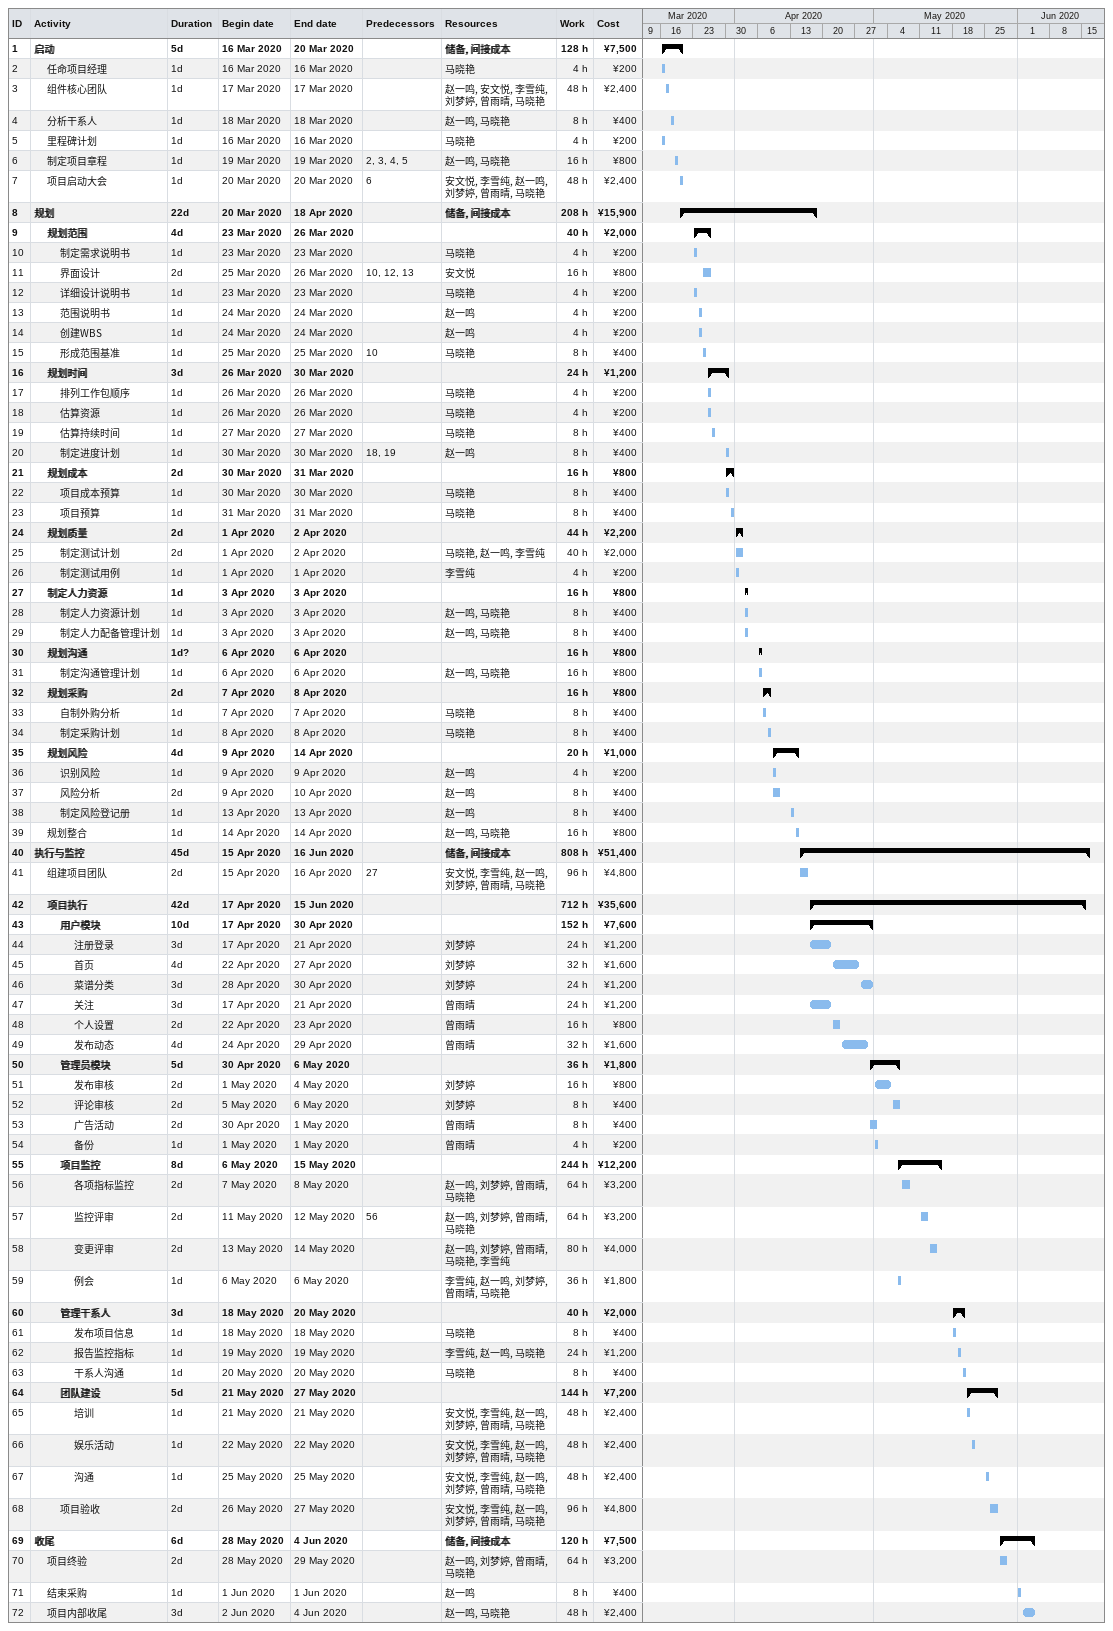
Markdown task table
| ID | Level | Task | Duration | Start | Finish | Predecessors | Resources | Work (h) | Cost (¥) |
|---|---|---|---|---|---|---|---|---|---|
| 1 | 1 | **启动** | 5d | 2020-03-16 | 2020-03-20 |  | 储备, 间接成本 | 128 | 7500 |
| 2 | 2 | 任命项目经理 | 1d | 2020-03-16 | 2020-03-16 |  | 马晓艳 | 4 | 200 |
| 3 | 2 | 组件核心团队 | 1d | 2020-03-17 | 2020-03-17 |  | 赵一鸣, 安文悦, 李雪纯, 刘梦婷, 曾雨晴, 马晓艳 | 48 | 2400 |
| 4 | 2 | 分析干系人 | 1d | 2020-03-18 | 2020-03-18 |  | 赵一鸣, 马晓艳 | 8 | 400 |
| 5 | 2 | 里程碑计划 | 1d | 2020-03-16 | 2020-03-16 |  | 马晓艳 | 4 | 200 |
| 6 | 2 | 制定项目章程 | 1d | 2020-03-19 | 2020-03-19 | 2, 3, 4, 5 | 赵一鸣, 马晓艳 | 16 | 800 |
| 7 | 2 | 项目启动大会 | 1d | 2020-03-20 | 2020-03-20 | 6 | 安文悦, 李雪纯, 赵一鸣, 刘梦婷, 曾雨晴, 马晓艳 | 48 | 2400 |
| 8 | 1 | **规划** | 22d | 2020-03-20 | 2020-04-18 |  | 储备, 间接成本 | 208 | 15900 |
| 9 | 2 | **规划范围** | 4d | 2020-03-23 | 2020-03-26 |  |  | 40 | 2000 |
| 10 | 3 | 制定需求说明书 | 1d | 2020-03-23 | 2020-03-23 |  | 马晓艳 | 4 | 200 |
| 11 | 3 | 界面设计 | 2d | 2020-03-25 | 2020-03-26 | 10, 12, 13 | 安文悦 | 16 | 800 |
| 12 | 3 | 详细设计说明书 | 1d | 2020-03-23 | 2020-03-23 |  | 马晓艳 | 4 | 200 |
| 13 | 3 | 范围说明书 | 1d | 2020-03-24 | 2020-03-24 |  | 赵一鸣 | 4 | 200 |
| 14 | 3 | 创建WBS | 1d | 2020-03-24 | 2020-03-24 |  | 赵一鸣 | 4 | 200 |
| 15 | 3 | 形成范围基准 | 1d | 2020-03-25 | 2020-03-25 | 10 | 马晓艳 | 8 | 400 |
| 16 | 2 | **规划时间** | 3d | 2020-03-26 | 2020-03-30 |  |  | 24 | 1200 |
| 17 | 3 | 排列工作包顺序 | 1d | 2020-03-26 | 2020-03-26 |  | 马晓艳 | 4 | 200 |
| 18 | 3 | 估算资源 | 1d | 2020-03-26 | 2020-03-26 |  | 马晓艳 | 4 | 200 |
| 19 | 3 | 估算持续时间 | 1d | 2020-03-27 | 2020-03-27 |  | 马晓艳 | 8 | 400 |
| 20 | 3 | 制定进度计划 | 1d | 2020-03-30 | 2020-03-30 | 18, 19 | 赵一鸣 | 8 | 400 |
| 21 | 2 | **规划成本** | 2d | 2020-03-30 | 2020-03-31 |  |  | 16 | 800 |
| 22 | 3 | 项目成本预算 | 1d | 2020-03-30 | 2020-03-30 |  | 马晓艳 | 8 | 400 |
| 23 | 3 | 项目预算 | 1d | 2020-03-31 | 2020-03-31 |  | 马晓艳 | 8 | 400 |
| 24 | 2 | **规划质量** | 2d | 2020-04-01 | 2020-04-02 |  |  | 44 | 2200 |
| 25 | 3 | 制定测试计划 | 2d | 2020-04-01 | 2020-04-02 |  | 马晓艳, 赵一鸣, 李雪纯 | 40 | 2000 |
| 26 | 3 | 制定测试用例 | 1d | 2020-04-01 | 2020-04-01 |  | 李雪纯 | 4 | 200 |
| 27 | 2 | **制定人力资源** | 1d | 2020-04-03 | 2020-04-03 |  |  | 16 | 800 |
| 28 | 3 | 制定人力资源计划 | 1d | 2020-04-03 | 2020-04-03 |  | 赵一鸣, 马晓艳 | 8 | 400 |
| 29 | 3 | 制定人力配备管理计划 | 1d | 2020-04-03 | 2020-04-03 |  | 赵一鸣, 马晓艳 | 8 | 400 |
| 30 | 2 | **规划沟通** | 1d? | 2020-04-06 | 2020-04-06 |  |  | 16 | 800 |
| 31 | 3 | 制定沟通管理计划 | 1d | 2020-04-06 | 2020-04-06 |  | 赵一鸣, 马晓艳 | 16 | 800 |
| 32 | 2 | **规划采购** | 2d | 2020-04-07 | 2020-04-08 |  |  | 16 | 800 |
| 33 | 3 | 自制外购分析 | 1d | 2020-04-07 | 2020-04-07 |  | 马晓艳 | 8 | 400 |
| 34 | 3 | 制定采购计划 | 1d | 2020-04-08 | 2020-04-08 |  | 马晓艳 | 8 | 400 |
| 35 | 2 | **规划风险** | 4d | 2020-04-09 | 2020-04-14 |  |  | 20 | 1000 |
| 36 | 3 | 识别风险 | 1d | 2020-04-09 | 2020-04-09 |  | 赵一鸣 | 4 | 200 |
| 37 | 3 | 风险分析 | 2d | 2020-04-09 | 2020-04-10 |  | 赵一鸣 | 8 | 400 |
| 38 | 3 | 制定风险登记册 | 1d | 2020-04-13 | 2020-04-13 |  | 赵一鸣 | 8 | 400 |
| 39 | 2 | 规划整合 | 1d | 2020-04-14 | 2020-04-14 |  | 赵一鸣, 马晓艳 | 16 | 800 |
| 40 | 1 | **执行与监控** | 45d | 2020-04-15 | 2020-06-16 |  | 储备, 间接成本 | 808 | 51400 |
| 41 | 2 | 组建项目团队 | 2d | 2020-04-15 | 2020-04-16 | 27 | 安文悦, 李雪纯, 赵一鸣, 刘梦婷, 曾雨晴, 马晓艳 | 96 | 4800 |
| 42 | 2 | **项目执行** | 42d | 2020-04-17 | 2020-06-15 |  |  | 712 | 35600 |
| 43 | 3 | **用户模块** | 10d | 2020-04-17 | 2020-04-30 |  |  | 152 | 7600 |
| 44 | 4 | 注册登录 | 3d | 2020-04-17 | 2020-04-21 |  | 刘梦婷 | 24 | 1200 |
| 45 | 4 | 首页 | 4d | 2020-04-22 | 2020-04-27 |  | 刘梦婷 | 32 | 1600 |
| 46 | 4 | 菜谱分类 | 3d | 2020-04-28 | 2020-04-30 |  | 刘梦婷 | 24 | 1200 |
| 47 | 4 | 关注 | 3d | 2020-04-17 | 2020-04-21 |  | 曾雨晴 | 24 | 1200 |
| 48 | 4 | 个人设置 | 2d | 2020-04-22 | 2020-04-23 |  | 曾雨晴 | 16 | 800 |
| 49 | 4 | 发布动态 | 4d | 2020-04-24 | 2020-04-29 |  | 曾雨晴 | 32 | 1600 |
| 50 | 3 | **管理员模块** | 5d | 2020-04-30 | 2020-05-06 |  |  | 36 | 1800 |
| 51 | 4 | 发布审核 | 2d | 2020-05-01 | 2020-05-04 |  | 刘梦婷 | 16 | 800 |
| 52 | 4 | 评论审核 | 2d | 2020-05-05 | 2020-05-06 |  | 刘梦婷 | 8 | 400 |
| 53 | 4 | 广告活动 | 2d | 2020-04-30 | 2020-05-01 |  | 曾雨晴 | 8 | 400 |
| 54 | 4 | 备份 | 1d | 2020-05-01 | 2020-05-01 |  | 曾雨晴 | 4 | 200 |
| 55 | 3 | **项目监控** | 8d | 2020-05-06 | 2020-05-15 |  |  | 244 | 12200 |
| 56 | 4 | 各项指标监控 | 2d | 2020-05-07 | 2020-05-08 |  | 赵一鸣, 刘梦婷, 曾雨晴, 马晓艳 | 64 | 3200 |
| 57 | 4 | 监控评审 | 2d | 2020-05-11 | 2020-05-12 | 56 | 赵一鸣, 刘梦婷, 曾雨晴, 马晓艳 | 64 | 3200 |
| 58 | 4 | 变更评审 | 2d | 2020-05-13 | 2020-05-14 |  | 赵一鸣, 刘梦婷, 曾雨晴, 马晓艳, 李雪纯 | 80 | 4000 |
| 59 | 4 | 例会 | 1d | 2020-05-06 | 2020-05-06 |  | 李雪纯, 赵一鸣, 刘梦婷, 曾雨晴, 马晓艳 | 36 | 1800 |
| 60 | 3 | **管理干系人** | 3d | 2020-05-18 | 2020-05-20 |  |  | 40 | 2000 |
| 61 | 4 | 发布项目信息 | 1d | 2020-05-18 | 2020-05-18 |  | 马晓艳 | 8 | 400 |
| 62 | 4 | 报告监控指标 | 1d | 2020-05-19 | 2020-05-19 |  | 李雪纯, 赵一鸣, 马晓艳 | 24 | 1200 |
| 63 | 4 | 干系人沟通 | 1d | 2020-05-20 | 2020-05-20 |  | 马晓艳 | 8 | 400 |
| 64 | 3 | **团队建设** | 5d | 2020-05-21 | 2020-05-27 |  |  | 144 | 7200 |
| 65 | 4 | 培训 | 1d | 2020-05-21 | 2020-05-21 |  | 安文悦, 李雪纯, 赵一鸣, 刘梦婷, 曾雨晴, 马晓艳 | 48 | 2400 |
| 66 | 4 | 娱乐活动 | 1d | 2020-05-22 | 2020-05-22 |  | 安文悦, 李雪纯, 赵一鸣, 刘梦婷, 曾雨晴, 马晓艳 | 48 | 2400 |
| 67 | 4 | 沟通 | 1d | 2020-05-25 | 2020-05-25 |  | 安文悦, 李雪纯, 赵一鸣, 刘梦婷, 曾雨晴, 马晓艳 | 48 | 2400 |
| 68 | 3 | 项目验收 | 2d | 2020-05-26 | 2020-05-27 |  | 安文悦, 李雪纯, 赵一鸣, 刘梦婷, 曾雨晴, 马晓艳 | 96 | 4800 |
| 69 | 1 | **收尾** | 6d | 2020-05-28 | 2020-06-04 |  | 储备, 间接成本 | 120 | 7500 |
| 70 | 2 | 项目终验 | 2d | 2020-05-28 | 2020-05-29 |  | 赵一鸣, 刘梦婷, 曾雨晴, 马晓艳 | 64 | 3200 |
| 71 | 2 | 结束采购 | 1d | 2020-06-01 | 2020-06-01 |  | 赵一鸣 | 8 | 400 |
| 72 | 2 | 项目内部收尾 | 3d | 2020-06-02 | 2020-06-04 |  | 赵一鸣, 马晓艳 | 48 | 2400 |
